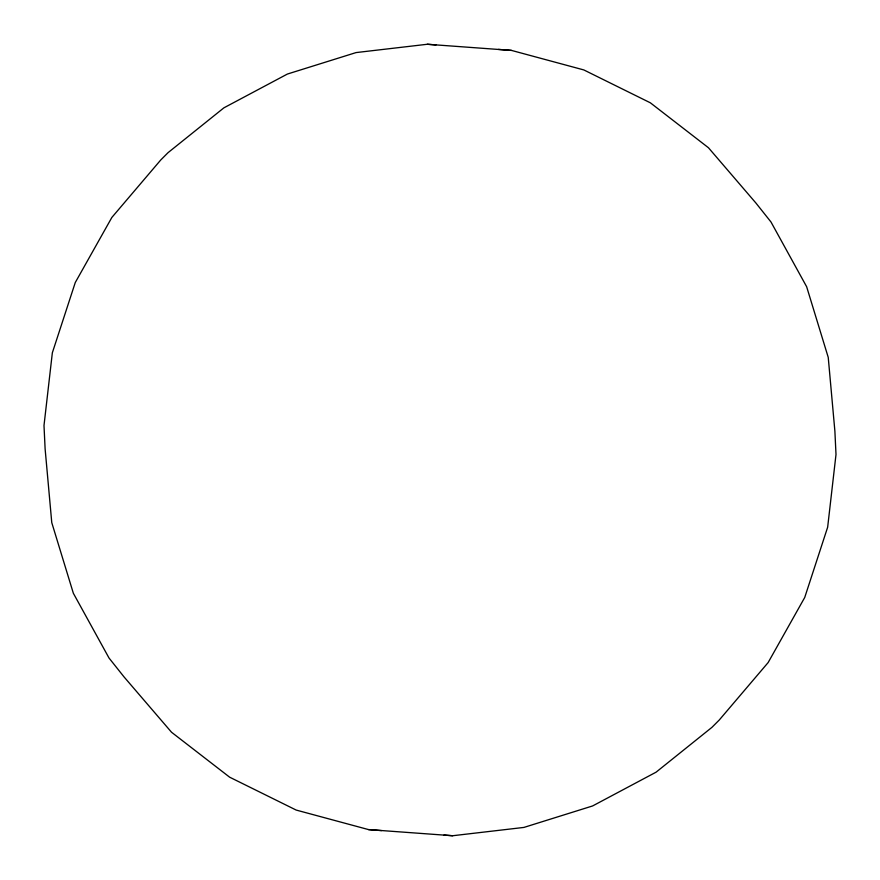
<?xml version="1.0" encoding="UTF-8"?>
<svg xmlns="http://www.w3.org/2000/svg" width="880" height="880" viewBox="0 0 880 880"><rect width="100%" height="100%" fill="white"/><g stroke="black" fill="none" stroke-linecap="round" stroke-linejoin="round"><path stroke-width="1.32" d="M368.555 829.598L452.661 835.736L523.919 827.42L592.614 805.948L656.095 772.167L711.92 727.364L719.257 720.016L768.13 662.574L804.727 597.476L827.651 527.219L836 454.498L834.889 431.178L828.234 357.368L806.652 286.737L770.99 221.991L755.92 203.038L708.466 147.752L650.364 102.817L583.836 69.938L511.445 50.402L427.339 44.264L356.081 52.58L287.386 74.052L223.905 107.833L168.08 152.636L160.743 159.984L111.87 217.426L75.273 282.524L52.349 352.781L44 425.502L45.111 448.822L51.766 522.632L73.348 593.263L109.01 658.009L124.08 676.962L171.534 732.248L229.636 777.183L296.164 810.062L368.555 829.598L381.568 830.599M498.432 49.401L511.445 50.402M427.339 44.264L435.974 44.946M444.026 835.054L452.661 835.736"/></g></svg>
